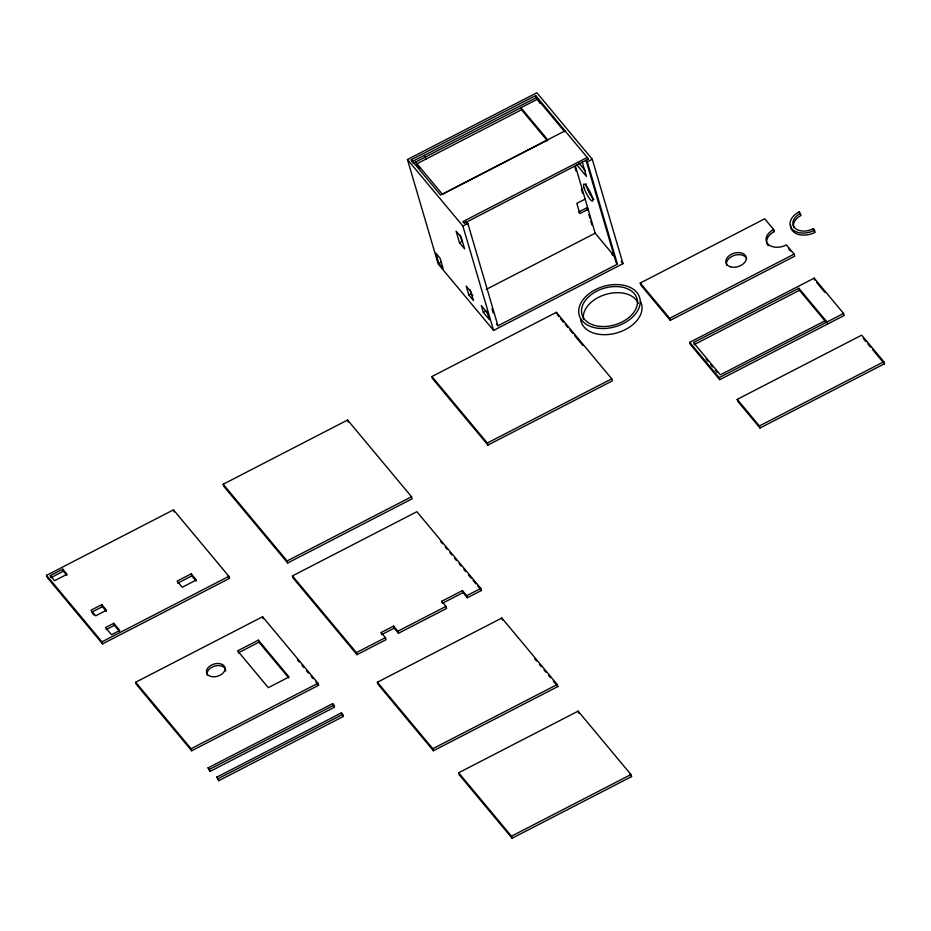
<?xml version="1.0" encoding="UTF-8"?>
<svg xmlns="http://www.w3.org/2000/svg" width="931" height="931" viewBox="0 0 931 931"><rect width="100%" height="100%" fill="white"/><g stroke="black" fill="none" stroke-linecap="round" stroke-linejoin="round"><path stroke-width="1.4" d="M407.441 159.527L536.861 92.763L592.279 159.248L623.002 263.648L493.593 330.412L438.164 263.927L407.441 159.527L462.858 226.012L493.593 330.412M564.745 131.806L536.244 97.627L411.805 161.831L411.211 159.783L535.651 95.579L588.508 159.003L464.639 223.068M413.085 163.367L537.524 99.163L539.98 103.434M547.451 140.86L521.535 109.765L416.18 164.124L419.881 168.569M565.047 130.852L440.607 195.044L411.211 159.783M617.428 264.171L616.147 262.635L586.018 160.283L587.298 161.819L617.428 264.171L497.957 325.792L467.839 223.452L466.35 221.659L463.859 222.94L462.788 221.659L587.228 157.467L587.833 159.515M462.858 226.012L467.839 223.452M587.298 161.819L592.279 159.248M459.495 242.723L464.616 248.856L461.194 237.265L456.085 231.121L459.495 242.723L461.985 241.443L460.089 234.996M438.838 263.415L443.109 268.524L440.095 258.294L435.824 253.174L438.838 263.415L441.329 262.135M585.134 199.083L576.836 203.365L579.838 213.595L588.136 209.312L586.856 207.788L578.57 212.059M470.865 291.682L466.175 286.061L468.793 294.929L471.284 293.649L472.843 295.523M486.122 289.46L595.165 233.204L615.228 257.259M483.305 312.339L489.485 319.752L487.472 312.932L481.292 305.508L483.305 312.339L485.796 311.047L488.438 314.236M46.55 575.346L173.48 509.862L228.898 576.347L229.503 578.395L102.573 643.88L47.155 577.395L46.55 575.346L101.968 641.831L102.573 643.88M223.161 484.236L347.589 420.032L411.549 496.747L412.142 498.795L287.702 562.999L223.754 486.285L223.161 484.236L287.109 560.951L287.702 562.999M431.903 376.543L556.342 312.339L611.76 378.824L612.365 380.872L487.925 445.076L432.508 378.58L431.903 376.543L487.32 443.028L487.925 445.076M50.321 575.591L62.761 569.178L67.02 574.287L54.58 580.711L50.321 575.591L50.926 577.639L63.366 571.227L66.776 575.311M773.649 229.561A14.326 9.543 -16.4 0 0 767.598 243.666A14.326 9.543 -16.4 0 0 786.451 244.923L794.12 254.116L794.725 256.165L670.285 320.357L640.865 285.072L640.26 283.024L764.7 218.82L773.649 229.561L774.255 231.61A14.314 9.543 -16.4 0 0 768.203 245.703M101.805 604.615L91.017 610.189L95.707 615.81L106.495 610.247L101.805 604.615L102.398 606.663L106.309 611.353M91.622 612.226L102.398 606.663M640.26 283.024L669.68 318.309L794.12 254.116M191.227 573.845L177.123 581.119L182.232 587.263L196.336 579.978L191.227 573.845L191.821 575.893L196.092 581.002M177.728 583.167L191.821 575.893M113.803 623.293L105.506 627.575L111.476 634.733L119.773 630.45L113.803 623.293L114.408 625.341L119.529 631.474M106.111 629.624L114.408 625.341M101.968 641.831L228.898 576.347M487.32 443.028L611.76 378.824M689.72 342.352L814.16 278.148L843.567 313.444L844.173 315.493L719.733 379.685L690.325 344.4L689.72 342.352L719.139 377.637L719.733 379.685M827.578 324.046L826.984 321.998L798.845 288.249L693.49 342.596L720.338 374.821L825.704 320.462M694.084 344.645L799.45 290.297L825.378 321.404M287.109 560.951L411.549 496.747M441.725 601.275L445.984 606.395L446.589 608.443L398.468 633.266L397.863 631.218L393.604 626.098L381.163 632.521L385.422 637.642L386.028 639.678L356.992 654.668L293.044 577.953L292.439 575.905L416.879 511.701L480.827 588.415L481.432 590.463L467.327 597.737L463.068 592.628L462.463 590.58L441.725 601.275L442.318 603.323L463.068 592.628M719.139 377.637L843.567 313.444M135.658 682.237L262.577 616.753L318.006 683.238L318.611 685.286L191.681 750.77L136.252 684.285L135.658 682.237L191.076 748.722L191.681 750.77M258.353 640.144L237.614 650.839L268.314 687.672L289.052 676.965L258.353 640.144L258.958 642.192L288.715 677.896M238.22 652.887L258.958 642.192M737.236 399.364L861.675 335.16L883.845 361.752L884.45 363.8L760.01 428.004L737.841 401.412L737.236 399.364L759.405 425.956L760.01 428.004M759.405 425.956L883.845 361.752M398.468 633.266L394.209 628.146L381.768 634.57L381.163 632.521M292.439 575.905L356.387 652.619L385.422 637.642M397.863 631.218L445.984 606.395M462.463 590.58L466.722 595.689L480.827 588.415M191.076 748.722L318.006 683.238M208.195 767.831L332.635 703.638L333.915 705.174L334.52 707.211L210.08 771.415L208.195 767.831L210.08 771.415M377.392 682.225L501.832 618.021L557.25 684.506L557.855 686.554L433.415 750.758L377.998 684.273L377.392 682.225L432.81 748.71L433.415 750.758M209.475 769.367L333.915 705.174M216.911 777.117L341.351 712.913L342.631 714.449L343.236 716.498L218.797 780.69L216.911 777.117L218.797 780.69M218.191 778.653L342.631 714.449M432.81 748.71L557.25 684.506M458.646 772.777L578.104 711.144L630.962 774.557L631.567 776.605L512.108 838.237L459.239 774.825L458.646 772.777L511.503 836.189L512.108 838.237M511.503 836.189L630.962 774.557M790.663 225.186A17.189 11.451 -16.4 0 0 815.114 232.331L814.509 230.283A17.189 11.451 -16.4 0 1 791.897 228.782A17.189 11.451 -16.4 0 1 799.147 211.861L801.032 215.445A14.326 9.543 -16.4 0 0 793.759 227.339M800.427 213.397A14.326 9.543 -16.4 0 0 794.387 227.49A14.326 9.543 -16.4 0 0 813.228 228.747L814.509 230.283M772.462 229.468L774.255 231.61M788.755 248.996L790.454 251.044M816.592 282.407L824.866 292.334M863.2 338.314L865.981 341.642M867.82 343.853L870.59 347.182M872.44 349.393L884.45 363.8M578.721 162.844L585.227 170.664M576.731 164.74L586.46 176.401L582.212 161.971M706.129 359.087L707.979 361.309M710.76 364.649L712.611 366.872M715.392 370.201L717.242 372.423M621.152 261.425L623.002 263.648M558.786 316.598L556.342 312.339M560.637 318.821L563.406 322.138M565.257 324.36L568.026 327.677M569.877 329.9L572.646 333.228M574.497 335.439L582.806 345.413M424.257 155.407L426.13 158.992M415.575 162.075L442.423 194.276L547.777 139.918L520.941 107.728L521.535 109.765M496.467 324.011L497.957 325.792M468.793 294.929L473.483 300.55L470.167 289.844M440.654 541.539L442.504 543.762M445.286 547.102L447.136 549.325M449.917 552.665L451.768 554.888M454.549 558.216L456.411 560.45M459.181 563.779L461.043 566.001M463.824 569.341L465.675 571.564M468.456 574.904L471.237 578.232M473.088 580.455L475.869 583.795M477.719 586.018L481.432 590.463M534.766 658.857L536.605 661.068M539.386 664.397L541.225 666.608M543.995 669.936L545.845 672.159M548.615 675.475L550.465 677.698M553.235 681.015L557.855 686.554M629.717 774.383L631.567 776.605M227.653 576.184L229.503 578.395M297.361 659.8L299.212 662.011M301.981 665.339L303.832 667.55M306.602 670.879L308.44 673.09M311.222 676.418L313.06 678.641M315.83 681.957L318.611 685.286M343.236 716.498L341.351 712.913M92.402 613.168L93.961 615.042M813.228 228.747L813.834 230.795M799.147 211.861L799.752 213.909M814.16 278.148L814.753 280.196M798.845 288.249L799.45 290.297M669.68 318.309L670.285 320.357M611.807 253.162L612.412 255.21M575.311 165.73L595.165 233.204M574.846 166.975L576.08 171.141M581.398 189.214L582.62 193.38M586.856 207.788L587.647 210.441M588.811 214.421L589.986 218.401M590.766 221.054L591.941 225.034M535.651 95.579L536.244 97.627M466.35 221.659L467.164 224.429M491.987 308.789L493.209 312.944M578.104 711.144L578.71 713.193M501.832 618.021L502.437 620.069M466.722 595.689L467.327 597.737M347.589 420.032L348.194 422.08M393.604 626.098L394.209 628.146M356.387 652.619L356.992 654.668M332.635 703.638L333.24 705.686M262.577 616.753L263.182 618.801M173.48 509.862L174.085 511.91M62.761 569.178L63.366 571.227M726.657 265.056A10.497 6.994 -16.4 0 1 734.512 255.315A10.497 6.994 -16.4 0 1 746.709 258.876M593.92 199.409A9.543 1.967 62.7 0 1 588.753 191.879A9.543 1.967 62.7 0 1 585.983 183.675M583.516 319.473A28.628 19.074 -16.4 0 1 606.011 294.347A28.628 19.074 -16.4 0 1 638.363 303.506M640.493 301.318A31.491 20.982 -16.4 0 1 617.078 332.856A31.491 20.982 -16.4 0 1 580.548 318.774M207.241 675.022A9.543 6.354 -16.4 0 1 215.596 665.851A9.543 6.354 -16.4 0 1 225.674 671.065M730.521 266.813A10.497 6.994 -16.4 0 0 746.325 258.655A10.497 6.994 -16.4 0 0 731.394 254.291A10.497 6.994 -16.4 0 0 730.521 266.813M584.051 187.876A9.543 1.967 62.7 0 0 592.209 201.119A9.543 1.967 62.7 0 0 588.345 188.853A9.543 1.967 62.7 0 0 584.051 187.876M599.378 328.41A31.491 20.982 -16.4 0 0 639.702 297.734A31.491 20.982 -16.4 0 0 589.346 293.474A31.491 20.982 -16.4 0 0 599.378 328.41M600.297 326.42A28.628 19.074 -16.4 0 0 636.955 298.537A28.628 19.074 -16.4 0 0 591.173 294.661A28.628 19.074 -16.4 0 0 600.297 326.42M210.697 676.43A9.543 6.354 -16.4 0 0 225.069 669.017A9.543 6.354 -16.4 0 0 211.488 665.048A9.543 6.354 -16.4 0 0 210.697 676.43"/></g></svg>
